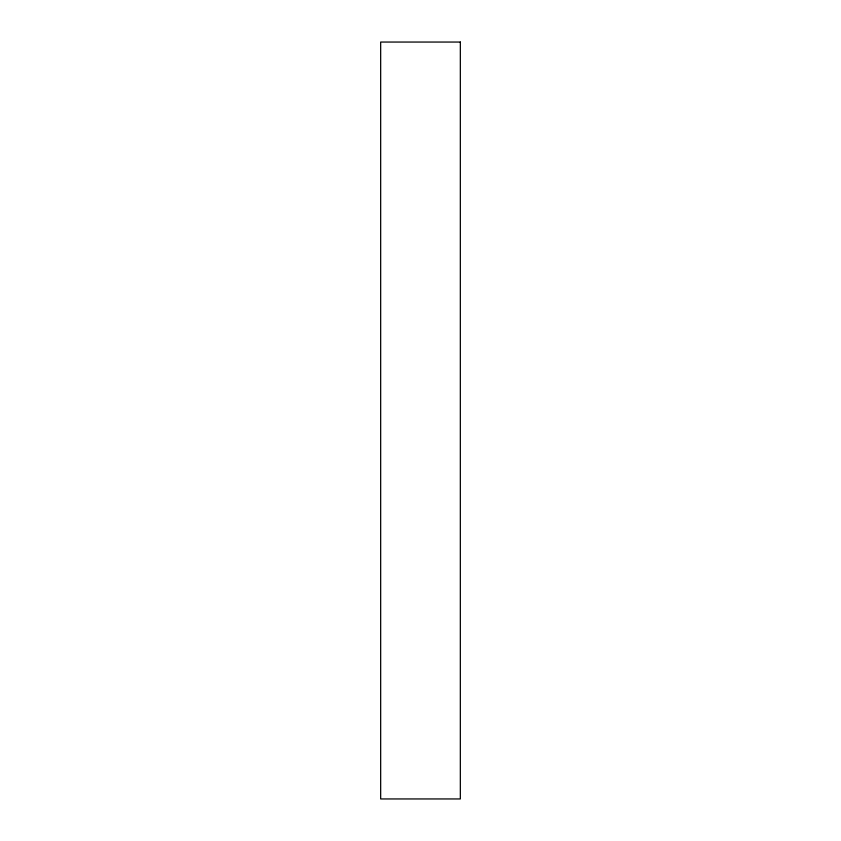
<?xml version="1.0" encoding="UTF-8"?>
<svg xmlns="http://www.w3.org/2000/svg" width="841" height="841" viewBox="0 0 841 841"><rect width="100%" height="100%" fill="white"/><g stroke="black" fill="none" stroke-linecap="round" stroke-linejoin="round"><path stroke-width="1.26" d="M460.332 42.05L380.668 42.05L380.668 798.95L460.332 798.95L460.332 42.05"/></g></svg>
